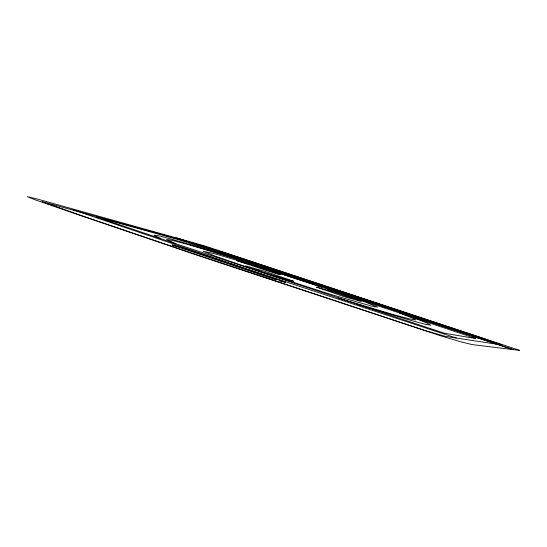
<?xml version="1.0" encoding="UTF-8"?>
<svg xmlns="http://www.w3.org/2000/svg" width="547" height="547" viewBox="0 0 547 547"><rect width="100%" height="100%" fill="white"/><g stroke="black" fill="none" stroke-linecap="round" stroke-linejoin="round"><path stroke-width="0.82" d="M280.153 274.519L277.479 273.924M236.475 260.536L254.266 265.657L280.18 274.485M519.623 350.395L472.239 344.596L460.608 341.759L441.545 336.084L199.176 255.866L78.966 214.985L35.377 199.894L27.357 196.667L37.312 199.033L203.99 245.692L519.636 350.353M279.442 280.912L285.343 282.286M172.284 244.96L185.337 248.666L285.295 282.259M475.699 338.525L444.308 333.226M496.642 344.2L445.566 336.384L425.19 330.566L199.211 255.62L81.701 215.668L42.037 201.576L186.315 241.227M497.558 344.337L501.838 344.959L480.95 337.608L225.426 252.994L189.009 241.979M277.144 273.835L276.262 273.596M289.356 280.303L293.862 281.295L265.233 271.469L245.569 265.863L263.298 272.18L287.866 279.893M288.946 280.194L288.303 280.016M275.893 273.493L275.51 273.384M275.12 273.274L236.482 260.584M356.706 304.18L411.665 320.624L425.689 324.385L430.824 325.178L426.332 322.764L412.835 317.417L178.301 239.648L96.518 216.906L97.619 217.35M231.559 257.206L174.137 239.928L159.546 236.003L154.083 235.183L160.668 238.629M243.736 261.234L189.501 244.919L172.626 240.42L166.63 239.47L175.778 243.716L443.337 332.911M338.196 298.026L393.136 314.566L409.655 318.956L415.829 319.92L411.987 317.834L399.344 312.911M444.253 333.205L443.658 333.02M276.303 279.955L174.657 245.876M456.342 338.046L248.434 269.486L73.066 209.802M177.255 238.089L513.537 349.656M174.589 237.343L512.771 349.56M412.835 317.417L475.637 338.463M327.304 288.994L365.04 301.903L377.574 307.058L373.608 306.552A170.732 4.116 17.8 0 1 371.769 306.142L331.694 294.717L261.904 272.146A161.139 3.706 17.9 0 1 255.155 269.89L216.003 256.468L203.224 251.285L214.171 253.651A182.554 4.704 18 0 1 217.002 254.403L258.211 266.546L316.016 285.233A193.563 5.34 17.8 0 1 321.773 287.148M175.778 243.716L97.824 217.419M174.472 245.815L173.884 245.61M173.734 245.555L172.298 245.015M316.522 287.134L343.96 296.583L361.287 301.52L334.169 292.214L316.522 287.134"/></g></svg>
